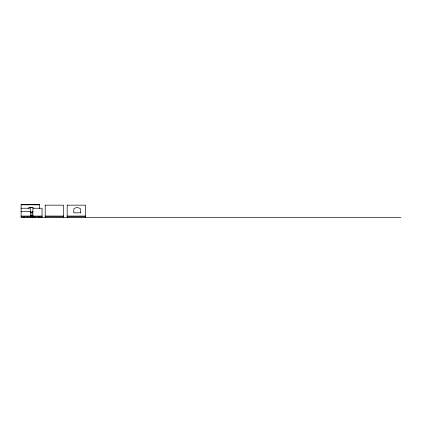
<?xml version="1.0" encoding="UTF-8"?>
<svg xmlns="http://www.w3.org/2000/svg" width="422" height="422" viewBox="0 0 422 422"><rect width="100%" height="100%" fill="white"/><g stroke="black" fill="none" stroke-linecap="round" stroke-linejoin="round"><path stroke-width="0.63" d="M21.1 204.828L39.515 204.87M45.207 205.166L63.622 205.161L63.622 217.446M67.177 205.166L85.592 205.161L85.592 217.446M29.867 207.339L32.156 207.339M21.1 208.236L30.305 208.236L30.305 217.446M21.1 211.306L30.305 211.306M33.28 211.306L31.966 211.306L31.966 217.446M30.078 212.556L32.573 212.556M30.305 215.61L32.278 215.61M31.966 215.911L33.28 215.911M21.1 216.064L30.305 216.064M32.842 216.064L42.047 216.064M45.207 216.053L63.622 216.053M67.177 216.053L85.592 216.053M30.305 216.523L32.278 216.523M21.1 216.829L30.305 216.829M31.966 216.829L42.047 216.829M45.207 216.829L63.622 216.829M67.177 216.829L85.592 216.829M400.9 217.446L21.1 217.446L21.1 204.554L39.515 204.554L39.515 208.452M67.177 205.161L67.177 217.446M45.207 205.161L45.207 217.446M42.047 217.446L42.047 208.236L32.842 208.236L32.842 217.446M41.171 216.829L41.171 217.446M39.515 216.829L39.515 217.446M38.254 216.987L38.254 217.446M34.878 216.987L34.878 217.446M27.393 216.987L27.393 217.446M24.017 216.987L24.017 217.446M28.079 208.194A5.46 5.46 0 0 1 33.95 208.194M80.528 212.841L73.776 212.841L73.776 208.848A5.254 5.254 0 0 1 80.528 208.848L80.528 212.841"/></g></svg>
